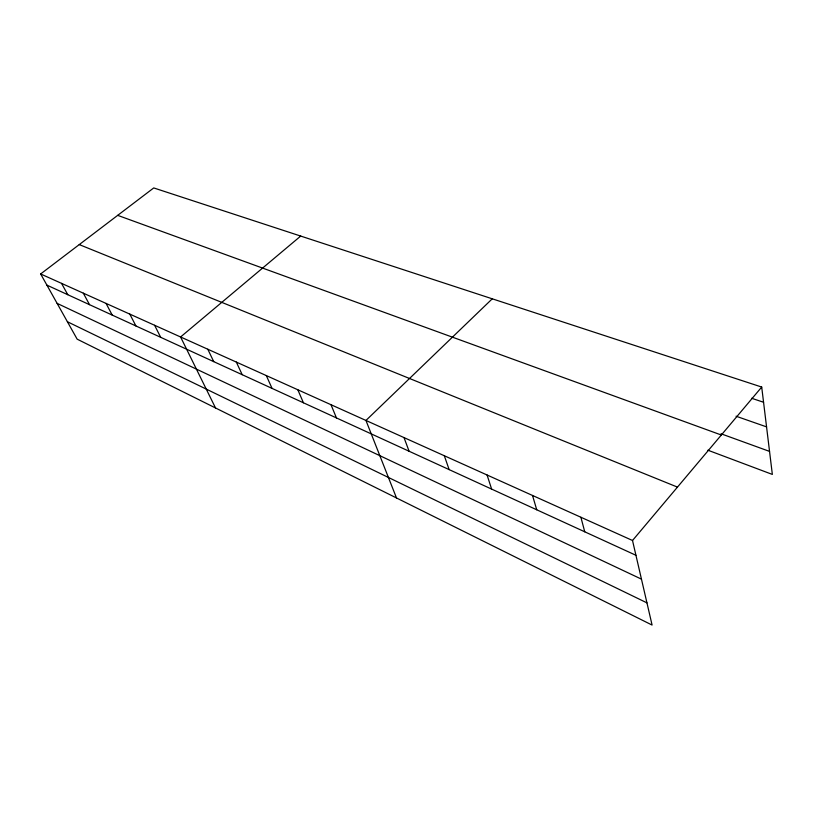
<?xml version="1.0" encoding="UTF-8"?>
<svg xmlns="http://www.w3.org/2000/svg" width="813" height="813" viewBox="0 0 813 813"><rect width="100%" height="100%" fill="white"/><g stroke="black" fill="none" stroke-linecap="round" stroke-linejoin="round"><path stroke-width="1.22" d="M632.514 540.493L761.71 387.059L153.738 187.935L40.65 273.961L77.144 339.153L652.087 625.065L632.514 540.493L40.65 273.961M492.261 298.808L365.952 420.453L396.5 497.963M300.698 236.065L180.588 336.978L215.536 407.984M751.659 398.268L763.57 402.262M736.06 416.215L766.557 426.876M721.019 433.776L769.545 451.398M117.692 215.354L721.334 435.016M707.889 450.199L772.35 474.426L761.71 387.059M79.257 244.591L677.463 487.109M46.9 285.129L635.929 555.279M57.113 303.371L641.457 579.141M67.388 321.735L646.945 602.86M61.544 283.371L67.774 294.702M83.322 293.178L89.532 304.682M106.056 303.412L112.224 315.088M129.795 314.103L135.923 325.962M154.612 325.281L160.689 337.314M207.803 349.234L213.738 361.643M236.339 362.09L242.193 374.691M266.318 375.586L272.05 388.39M297.822 389.773L303.432 402.781M330.993 404.711L336.45 417.923M404.01 437.597L409.091 451.245M444.315 455.747L449.152 469.619M487.068 474.995L491.631 489.091M532.515 495.463L536.743 509.781M580.889 517.251L584.75 531.804"/></g></svg>
